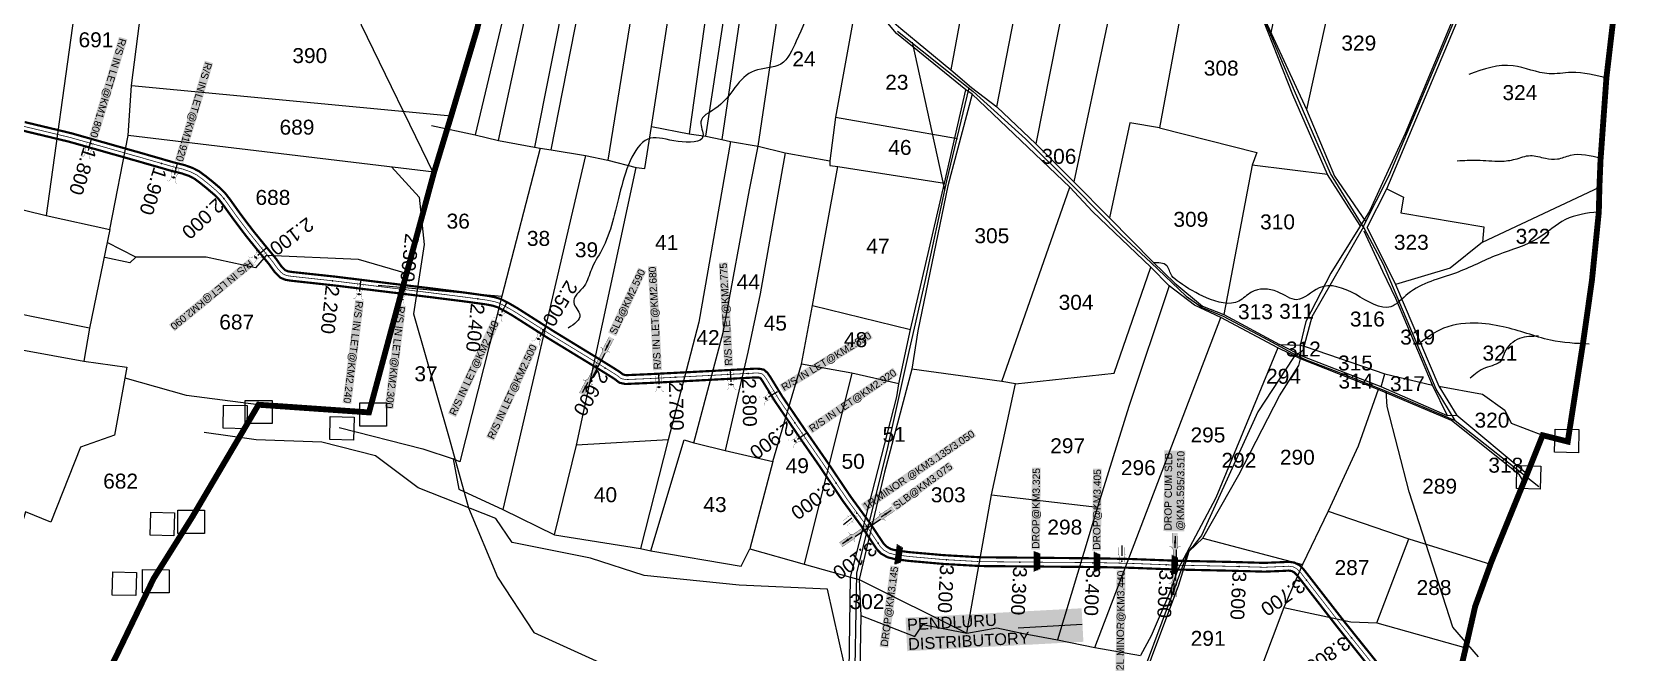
# Model space of a CAD drawing. Header units: inches. Extents: x 203261 to 228925, y 1594290 to 1605484.
# Drawn here: x 207923 to 210113, y 1596754 to 1597603 of the extents above; entities that cross this region are included whole.
import ezdxf
from ezdxf.enums import TextEntityAlignment as Align

# ---------------------------------------------------------------- set-up
doc = ezdxf.new("R2010")
doc.units = ezdxf.units.IN
doc.header["$MEASUREMENT"] = 0
doc.linetypes.add('ACAD_ISO02W100', pattern=[15, 12, -3])
doc.linetypes.add('HIDDEN2', pattern=[0.1875, 0.125, -0.0625])
for name, color, linetype in [('BOUNDRY STONES', 240, 'Continuous'), ('CANAL1', 7, 'Continuous'), ('CSMark', 72, 'Continuous'), ('HILLS', 3, 'Continuous'), ('PAPER SIZE', 5, 'Continuous'), ('PLOT NO', 7, 'Continuous'), ('PLOTS', 7, 'Continuous'), ('ROADS', 1, 'Continuous'), ('STREAMS', 4, 'Continuous'), ('STRUCTURE', 5, 'Continuous'), ('text2', 7, 'Continuous'), ('VILLAGE BOUNDRY', 5, 'Continuous')]:
    doc.layers.add(name, color=color, linetype=linetype)
doc.styles.get("Standard").update_dxf_attribs({"font": 'arial.ttf'})
doc.dimstyles.get("Standard").update_dxf_attribs({"dimtxt": 0.18, "dimasz": 0.18, "dimexe": 0.18, "dimexo": 0.0625, "dimgap": 0.09, "dimtad": 0, "dimtih": 1, "dimtoh": 1, "dimdec": 4, "dimzin": 0, "dimdsep": 46, "dimtxsty": 'Standard', "dimcen": 0.09, "dimadec": 0, "dimazin": 0, "dimtfac": 1, "dimtdec": 4, "dimtofl": 0, "dimtmove": 0, "dimatfit": 3, "dimfxl": 1, "dimtolj": 1, "dimtzin": 0, "dimarcsym": 0})

# ---------------------------------------------------------------- blocks, each defined once
blk = doc.blocks.new('DROP')
h = blk.add_hatch()
h.set_pattern_fill('ANSI31', color=1, scale=10, angle=45)
h.set_pattern_definition([(90, (-324.4107, -25.7687), (-1.25, 0), [])])
h.paths.add_polyline_path([(-9.9, -4.3), (-13.8, 4.1), (13.8, 4.1), (10.2, -4.3)])
at = {"layer": 'STRUCTURE', "color": 5, "const_width": 0.49}
blk.add_lwpolyline([(-9.9, -4.3), (-13.8, 4.1), (13.8, 4.1), (10.2, -4.3), (-9.9, -4.3)], dxfattribs=at)
at = {"layer": 'STRUCTURE', "color": 5}
blk.add_circle((0, 0), 1.33, dxfattribs=at)
blk = doc.blocks.new('1INLET')
at = {"layer": 'STRUCTURE', "color": 190}
for points, const_width in [([(9.4, 10.1), (9.4, 7.3), (5.2, 4.5), (0, 4.5), (0, 4.5), (0, 4.5), (-5.2, 4.5), (-9.4, 7.3), (-9.4, 10.1)], 0.35), ([(0, -4.5), (0, 4.5)], 1.75), ([(7.3, 5.9), (22.7, 5.9)], 0.35), ([(-9.4, -10.1), (-9.4, -7.3), (-5.2, -4.5), (0, -4.5), (5.2, -4.5), (9.4, -7.3), (9.4, -10.1)], 0.35), ([(7.3, -5.9), (22.7, -5.9)], 0.35)]:
    blk.add_lwpolyline(points, dxfattribs=dict(at, const_width=const_width))
at = {"layer": 'STRUCTURE', "color": 0}
blk.add_circle((0, 0), 1.31, dxfattribs=at)
blk.add_leader([(26, 0.1), (5.6, 0)], dimstyle='Standard', override={"dimasz": 8, "dimgap": 0.09, "dimtad": 0}, dxfattribs=at)
blk = doc.blocks.new('1SLB')
at = {"layer": 'STRUCTURE'}
h = blk.add_hatch(dxfattribs=at)
h.set_pattern_fill('DOTS', color=6, scale=14, angle=320.3722, style=0)
h.set_pattern_definition([(320.372247934, (-538945.0768, -1194857.3203), (0.89503691186, 0.39489261377), [0, -0.875])])
h.paths.add_polyline_path([(-43.8, 3.5), (-43.8, -3.5), (-23.1, -3.5), (-21, -2.1), (21, -2.1), (23.1, -3.5), (43.8, -3.5), (43.8, 3.5), (23.1, 3.5), (21, 2.1), (-21, 2.1), (-23.1, 3.5)])
at = {"layer": 'STRUCTURE', "color": 6, "linetype": 'ACAD_ISO02W100', "ltscale": 0.5, "const_width": 0.35}
for points in [[(-43.8, 3.5), (-23.1, 3.5)], [(23.1, 3.5), (43.8, 3.5)], [(-43.8, -3.5), (-23.1, -3.5)], [(23.1, -3.5), (43.8, -3.5)]]:
    blk.add_lwpolyline(points, dxfattribs=at)
at = {"layer": 'STRUCTURE', "color": 6, "const_width": 0.44}
for points in [[(-25.2, 7.7), (-25.2, 4.9), (-21, 2.1), (21, 2.1), (25.2, 4.9), (25.2, 7.7)], [(-25.2, -7.7), (-25.2, -4.9), (-21, -2.1), (21, -2.1), (25.2, -4.9), (25.2, -7.7)]]:
    blk.add_lwpolyline(points, dxfattribs=at)
at = {"layer": 'STRUCTURE', "color": 6}
blk.add_lwpolyline([(-21, -2.1), (21, -2.1)], dxfattribs=at)
blk.add_lwpolyline([(-21, -2.1), (21, -2.1)], dxfattribs=at)
at = {"layer": 'STRUCTURE', "color": 0}
blk.add_circle((0, 0), 0.871, dxfattribs=at)
for points in [[(-40.8, 0), (-24.8, 0)], [(39.6, -0.2), (23.5, -0.2)]]:
    blk.add_leader(points, dimstyle='Standard', override={"dimasz": 10, "dimgap": 0.09, "dimtad": 0}, dxfattribs=at)

msp = doc.modelspace()

# ---------------------------------------------------------------- linework, layer by layer
at = {"layer": 'BOUNDRY STONES'}
for points in [[(208214.8, 1597099), (208251.5, 1597098.9), (208251.4, 1597067.3), (208214.8, 1597067.4)], [(208185.2, 1597092.7), (208217.6, 1597091.9), (208216.8, 1597060.2), (208184.4, 1597061)], [(208331, 1597077.1), (208363.5, 1597076.3), (208362.7, 1597044.7), (208330.3, 1597045.5)], [(208371.4, 1597095.6), (208408.1, 1597095.5), (208408, 1597063.9), (208371.3, 1597064)], [(210005.5, 1597059.9), (210037.9, 1597059.1), (210037.1, 1597027.5), (210004.7, 1597028.3)], [(209953.1, 1597010.1), (209985.6, 1597009.3), (209984.8, 1596977.7), (209952.4, 1596978.5)], [(208085.7, 1596946.1), (208118.2, 1596945.3), (208117.4, 1596913.7), (208085, 1596914.5)], [(208122.6, 1596948.7), (208159.3, 1596948.7), (208159.2, 1596917.1), (208122.5, 1596917.1)], [(208033.7, 1596864.4), (208066.1, 1596863.6), (208065.4, 1596832), (208032.9, 1596832.8)], [(208074.2, 1596867.6), (208110.9, 1596867.5), (208110.8, 1596835.9), (208074.2, 1596836)]]:
    msp.add_lwpolyline(points, close=True, dxfattribs=at)
at = {"layer": 'CANAL1', "color": 200, "const_width": 3}
for points in [[(209780.2, 1596698.6), (209706.7, 1596790.3), (209670.1, 1596837.5), (209652.7, 1596859.8), (209648.8, 1596863.8), (209645.4, 1596865.6), (209640.7, 1596866.3), (209635.4, 1596865.9), (209607.9, 1596864.8), (209562.4, 1596866.1), (209488.1, 1596867.7), (209425, 1596870.1), (209380.4, 1596871.1), (209298.1, 1596871.8), (209273.6, 1596872), (209218.9, 1596872.5), (209168.4, 1596875.4), (209121, 1596879.6), (209102.5, 1596882.1), (209092.7, 1596884.5), (209083.8, 1596889.6), (209078, 1596895.6), (209070.3, 1596907.2), (209058.7, 1596924.8), (209032.3, 1596960.7), (208999, 1597010.3), (208974.8, 1597045.1), (208939, 1597097.7), (208923, 1597123.7), (208919.7, 1597128.7), (208918.3, 1597129.9), (208916.5, 1597130.3), (208911.2, 1597130.4), (208884.7, 1597129), (208822.6, 1597125.7), (208765.6, 1597122.8), (208742.2, 1597121.8), (208734.7, 1597121.4), (208726.3, 1597123.2), (208719.8, 1597128.2), (208712, 1597133.2), (208692.1, 1597145.5), (208628.7, 1597184.2), (208579.5, 1597215.5), (208567.7, 1597222.3), (208559.5, 1597226.5), (208553.3, 1597228.5), (208544.1, 1597230.3), (208515.9, 1597234.2), (208466.9, 1597240.4), (208404.3, 1597248), (208336.4, 1597256.3), (208277.7, 1597262.7), (208270, 1597263.9), (208263.1, 1597266.7), (208259.3, 1597270.2), (208254.6, 1597275.2), (208247.1, 1597285.6), (208232.7, 1597303.2), (208216.1, 1597323.7), (208199.4, 1597345.8), (208183.8, 1597367.5), (208177.9, 1597375), (208172.4, 1597380.4), (208162.1, 1597389.2), (208153.3, 1597396.3), (208145.4, 1597402.2), (208138, 1597406), (208128, 1597409.5), (208113.7, 1597413), (208068.9, 1597425.9), (207973.7, 1597452.9), (207910.3, 1597468.1)], [(209789.6, 1596706), (209716.2, 1596797.7), (209679.5, 1596844.9), (209661.8, 1596867.7), (209656, 1596873.5), (209649.1, 1596877.2), (209641.1, 1596878.3), (209634.7, 1596877.9), (209607.9, 1596876.8), (209562.7, 1596878.1), (209488.4, 1596879.7), (209425.3, 1596882.1), (209380.6, 1596883), (209298.2, 1596883.8), (209273.7, 1596884), (209219.3, 1596884.5), (209169.2, 1596887.4), (209122.4, 1596891.5), (209104.7, 1596893.9), (209097.2, 1596895.7), (209091.3, 1596899.2), (209087.4, 1596903.2), (209080.3, 1596913.8), (209068.5, 1596931.6), (209042.2, 1596967.6), (209008.9, 1597017), (208984.7, 1597051.9), (208949, 1597104.2), (208933.1, 1597130.2), (208928.7, 1597136.7), (208923.8, 1597141), (208917.9, 1597142.3), (208911, 1597142.4), (208884.1, 1597141), (208822, 1597137.7), (208765, 1597134.8), (208741.6, 1597133.8), (208735.7, 1597133.5), (208731.4, 1597134.4), (208726.7, 1597138), (208718.4, 1597143.3), (208698.4, 1597155.7), (208635.1, 1597194.4), (208585.8, 1597225.8), (208573.4, 1597232.9), (208564, 1597237.7), (208556.3, 1597240.1), (208546.1, 1597242.1), (208517.4, 1597246.1), (208468.4, 1597252.3), (208405.8, 1597259.9), (208337.8, 1597268.3), (208279.3, 1597274.6), (208273.3, 1597275.5), (208269.7, 1597277), (208267.7, 1597278.8), (208263.9, 1597282.8), (208256.7, 1597293), (208242, 1597310.8), (208225.5, 1597331.1), (208209, 1597352.9), (208193.4, 1597374.7), (208186.9, 1597383), (208180.6, 1597389.3), (208169.8, 1597398.5), (208160.6, 1597405.8), (208151.7, 1597412.4), (208142.7, 1597417), (208131.4, 1597421), (208116.8, 1597424.6), (208072.1, 1597437.5), (207976.7, 1597464.5), (207913.3, 1597479.7)]]:
    msp.add_lwpolyline(points, dxfattribs=at)
at = {"layer": 'CANAL1', "color": 1, "linetype": 'HIDDEN2', "ltscale": 28, "const_width": 1}
msp.add_lwpolyline([(209784.9, 1596702.3), (209711.4, 1596794), (209674.8, 1596841.2), (209657.3, 1596863.7), (209652.4, 1596868.7), (209647.2, 1596871.4), (209640.9, 1596872.3), (209635, 1596871.9), (209607.9, 1596870.8), (209562.5, 1596872.1), (209488.2, 1596873.7), (209425.1, 1596876.1), (209380.5, 1596877.1), (209298.2, 1596877.8), (209273.6, 1596878), (209219.1, 1596878.5), (209168.8, 1596881.4), (209121.7, 1596885.6), (209103.6, 1596888), (209095, 1596890.1), (209087.5, 1596894.4), (209082.7, 1596899.4), (209075.3, 1596910.5), (209063.6, 1596928.2), (209037.2, 1596964.2), (209003.9, 1597013.7), (208979.8, 1597048.5), (208944, 1597100.9), (208928.1, 1597127), (208924.2, 1597132.7), (208921, 1597135.5), (208917.2, 1597136.3), (208911.1, 1597136.4), (208884.4, 1597135), (208822.3, 1597131.7), (208765.3, 1597128.8), (208741.9, 1597127.8), (208735.2, 1597127.5), (208728.8, 1597128.8), (208723.2, 1597133.1), (208715.2, 1597138.2), (208695.3, 1597150.6), (208631.9, 1597189.3), (208582.6, 1597220.7), (208570.6, 1597227.6), (208561.7, 1597232.1), (208554.8, 1597234.3), (208545.1, 1597236.2), (208516.6, 1597240.1), (208467.7, 1597246.3), (208405.1, 1597253.9), (208337.1, 1597262.3), (208278.5, 1597268.7), (208271.6, 1597269.7), (208266.4, 1597271.9), (208263.5, 1597274.5), (208259.3, 1597279), (208251.9, 1597289.3), (208237.3, 1597307), (208220.8, 1597327.4), (208204.2, 1597349.3), (208188.6, 1597371.1), (208182.4, 1597379), (208176.5, 1597384.8), (208165.9, 1597393.9), (208157, 1597401.1), (208148.6, 1597407.3), (208140.4, 1597411.5), (208129.7, 1597415.3), (208115.3, 1597418.8), (208070.5, 1597431.7), (207975.2, 1597458.7), (207911.8, 1597473.9)], dxfattribs=at)
at = {"layer": 'HILLS'}
msp.add_lwpolyline([(209033.9, 1596736.8), (209010.7, 1596840.7), (208889.8, 1596846.4), (208760.3, 1596859.6), (208686.9, 1596883.4), (208579.6, 1596904.8), (208557.2, 1596937.3), (208451, 1596979.4), (208392.9, 1597023), (208319.4, 1597041.7), (208229.8, 1597045.1), (208158.6, 1597055)], dxfattribs=at)
at = {"layer": 'PLOTS'}
for points in [[(208029.9, 1597332.6), (208054.9, 1597461.5), (208059.3, 1597529.8), (208072.2, 1597629.2), (208118.2, 1597859.5), (208040.1, 1597874), (208000.3, 1597881.6), (208041.4, 1598096.3), (208044.1, 1598288.9), (208064.1, 1598315.9), (208151.1, 1598446.6), (208247.5, 1598501.3), (208309.4, 1598468.8), (208356.1, 1598443.8), (208473.4, 1598376.1), (208534.2, 1598332.5), (208658.5, 1598239.1)], [(208645.4, 1598216.7), (208768.6, 1598049.3), (208804.6, 1598007.5), (208970.2, 1597801.4), (209014.7, 1597737.3), (209101.6, 1597615.9), (209111, 1597607.5), (209179.5, 1597551.3), (209207.6, 1597526.8), (209242.1, 1597500.4), (209295.4, 1597449.9), (209347.5, 1597397.9), (209396.2, 1597348.5), (209456, 1597288.2), (209456, 1597288.2), (209485.4, 1597259.5), (209523.2, 1597227.7), (209552.4, 1597216.5), (209628.6, 1597175.6), (209656.7, 1597174.5), (209663.7, 1597172.8), (209772.5, 1597135.4), (209837.9, 1597120)], [(210104.3, 1598217.1), (210043.3, 1598074.7), (209973.6, 1597931.3), (209913.9, 1597757.7), (209896.6, 1597696.8), (209882.9, 1597662.4), (209800.3, 1597463.9), (209751.6, 1597357.8), (209698.8, 1597272.9), (209664.8, 1597207), (209656.7, 1597174.5), (209657.5, 1597155.7)], [(208658.7, 1598006.6), (208529.3, 1597462.3)], [(208560.8, 1597454.6), (208679.2, 1598001)], [(208719.2, 1597992.9), (208610.1, 1597445.3)], [(208633.2, 1597441.6), (208739.9, 1597987.2)], [(208801.4, 1597993.2), (208710.6, 1597427.7)], [(209748.3, 1597335.6), (209775.1, 1597388.4), (209881, 1597640), (209919.3, 1597745.4), (209958.8, 1597868.5), (209991.5, 1597954), (209991.8, 1597959.8)], [(208770.1, 1597473.8), (208841.9, 1597941.8)], [(209757.3, 1597914.9), (209665.7, 1597497)], [(208882, 1597896.6), (208821.7, 1597463.7)], [(209616.1, 1597597.7), (209680.4, 1597901.3)], [(208844.4, 1597460.5), (208906.5, 1597865.7)], [(209240.9, 1597884), (209179.5, 1597551.3)], [(209242.1, 1597500.4), (209312.9, 1597863.9)], [(209738.7, 1597338.3), (209694.4, 1597408), (209646.7, 1597517.1), (209592, 1597655.9), (209529.7, 1597824.1), (209513.1, 1597876.6)], [(209519.5, 1597878.1), (209554.3, 1597776), (209592, 1597655.9), (209665.7, 1597497), (209703.8, 1597405.8), (209746.5, 1597343.1)], [(208923.6, 1597844.5), (208866.1, 1597455.8)], [(209373.3, 1597843.9), (209295.4, 1597449.9)], [(209441.3, 1597841.5), (209347.5, 1597397.9)], [(209529.7, 1597824.1), (209464.4, 1597472), (209423.8, 1597478.8), (209396.2, 1597348.5)], [(208915.8, 1597446.9), (208967, 1597790.5)], [(209053.5, 1597662.9), (209021.7, 1597486.3), (209014, 1597426.8)], [(209962.6, 1596987.3), (209956.7, 1596997.2), (209863.5, 1597071.7), (209763.5, 1597113.9), (209657.5, 1597155.7), (209626.3, 1597171), (209548.6, 1597212.6), (209512.3, 1597229.3), (209477.7, 1597255.8), (209452.9, 1597281.3), (209373, 1597357.6), (209341.9, 1597390.8), (209208.4, 1597517.9), (209199.8, 1597523.8), (209105.2, 1597601), (209053.5, 1597662.9)], [(207980.7, 1597624.6), (207942.7, 1597352.1)], [(208059.3, 1597529.8), (208496.4, 1597488.4)], [(208469.5, 1597474.9), (208529.3, 1597462.3), (208560.8, 1597454.6), (208610.1, 1597445.3), (208617.8, 1597443.9), (208633.2, 1597441.6), (208679.8, 1597433.9), (208710.6, 1597427.7), (208749.4, 1597417.5), (208761, 1597416.1), (208770.1, 1597473.8), (208821.7, 1597463.7), (208844.4, 1597460.5), (208866.1, 1597455.8), (208878.2, 1597453.3), (208915.8, 1597446.9), (208952.9, 1597437.5), (209014, 1597426.8), (209014.1, 1597420.2), (209024.7, 1597419), (209170.7, 1597396.1), (209199.8, 1597523.8)], [(209208.4, 1597517.9), (209175, 1597392.7), (209134.4, 1597194), (209126.2, 1597141.7), (209088.8, 1597000.9), (209054.1, 1596854.2), (209056.5, 1596804.9), (209054.1, 1596677.7), (209038.8, 1596619), (209003.2, 1596555.4), (209000.3, 1596521.8), (208985.2, 1596418), (208971.7, 1596309.5), (208965.7, 1596248.3), (209111.3, 1596231.2), (209108.5, 1596223.3), (209207.6, 1596199.1)], [(209021.7, 1597486.3), (209188.5, 1597457)], [(209464.4, 1597472), (209597.5, 1597438.2), (209591.3, 1597420.9), (209552.4, 1597216.5)], [(208473, 1597411.4), (208054.9, 1597461.5)], [(208878.2, 1597453.3), (208835, 1597206.2), (208793, 1597045.2), (208755, 1596896.3)], [(208828.1, 1597041.2), (208868, 1597191.7), (208904, 1597387), (208915.8, 1597446.9)], [(208617.8, 1597443.9), (208565.4, 1597241.6), (208508.2, 1597015.2), (208499.2, 1597019.1)], [(208679.8, 1597433.9), (208566.9, 1596950)], [(208952.9, 1597437.5), (208918.7, 1597245), (208901.8, 1597164.8), (208870.8, 1597030.3)], [(207723.4, 1597405.8), (207942.7, 1597352.1), (208029.9, 1597332.6), (208002.1, 1597197.7), (207994.1, 1597152.7), (208052.9, 1597144.3), (208036.1, 1597051.5), (207989.5, 1597035.2), (207949.2, 1596932.5), (207914.3, 1596946.4), (207902.2, 1596905), (207862.1, 1596878.5), (207668.6, 1596931)], [(208637.6, 1596915.1), (208667.4, 1597037.6), (208749.4, 1597417.5)], [(208936, 1597015.4), (208975.1, 1597148.6), (208990, 1597228.9), (209024.7, 1597419)], [(209694.4, 1597408), (209591.3, 1597420.9)], [(208949.8, 1596242.2), (208955.3, 1596269.8), (208984.7, 1596495.1), (208994.6, 1596554.3), (209039.5, 1596664.3), (209042.1, 1596857.3), (209105.3, 1597103.9), (209108.2, 1597121.8), (209124.3, 1597196), (209170.7, 1597396.1)], [(209249.2, 1597124.8), (209341.9, 1597390.8)], [(209775.1, 1597388.4), (209798, 1597377), (209794.5, 1597355.7), (209907.9, 1597336.3), (209905.9, 1597315.3), (210065.9, 1597390.8)], [(209858.4, 1597078), (209837.9, 1597120), (209787.5, 1597238.2), (209770, 1597275.1), (209744.2, 1597330.7)], [(209748.3, 1597335.6), (209787, 1597257.6), (209846.4, 1597118.5), (209871, 1597078.5)], [(209905.9, 1597315.3), (209861.8, 1597280.1), (209787, 1597257.6)], [(208065.4, 1597295.1), (208057.2, 1597287.2), (208023, 1597294.3)], [(208435.3, 1597272.8), (208369.7, 1597291.6), (208243.4, 1597297), (208228.9, 1597280.3), (208161.4, 1597294.9), (208065.4, 1597295.1), (208026, 1597314.9)], [(209201, 1596780.5), (209235.1, 1596969.9), (209267.7, 1597121.5), (209402.6, 1597136.1), (209452.9, 1597281.3)], [(208002.1, 1597197.7), (207667.2, 1597265.4)], [(208396.5, 1597256.5), (208565.4, 1597241.6)], [(209477.7, 1597255.8), (209422.7, 1597090.9), (209379.6, 1596952.8), (209325.3, 1596771.4)], [(208990, 1597228.9), (209124.3, 1597196)], [(207659.8, 1597214), (207994.1, 1597152.7)], [(209376.1, 1596760.9), (209548.6, 1597212.6)], [(209626.3, 1597171), (209541.5, 1596965.9), (209513.8, 1596913.4), (209489.6, 1596867.6), (209478.4, 1596835.4), (209453.2, 1596777.1), (209438.8, 1596750.1)], [(209967, 1596998.1), (209871, 1597078.5), (209858.4, 1597078), (209767.6, 1597117.7), (209662.7, 1597158.1), (209628.6, 1597175.6)], [(209108.2, 1597121.8), (209043.9, 1597136.4), (208975.1, 1597148.6)], [(209267.7, 1597121.5), (209249.2, 1597124.8), (209126.2, 1597141.7)], [(209190.9, 1596133.1), (209232.6, 1596213.2), (209294.3, 1596360.8), (209342.7, 1596458.8), (209375.6, 1596533.2), (209393.3, 1596576.7), (209422.2, 1596661.5), (209453.6, 1596747.1), (209490.8, 1596847), (209505.3, 1596892.8), (209523.8, 1596910.4), (209573.2, 1596997.4), (209628.8, 1597105.4), (209654.9, 1597146.8), (209657.5, 1597155.7)], [(208232.9, 1597093.1), (208134.3, 1597105.8), (208050.5, 1597129.3)], [(209043.9, 1597136.4), (208978.7, 1596875)], [(209767.6, 1597117.7), (209772.5, 1597135.4)], [(209846.4, 1597118.5), (209906.3, 1597107.7), (209936.8, 1597085.7), (209945.4, 1597068.1), (209988.3, 1597051.4)], [(209763.5, 1597113.9), (209736.1, 1597036.3), (209694.9, 1596947.6), (209660, 1596874.6), (209634.3, 1596815.8), (209602.7, 1596731)], [(208343, 1597062), (208457.6, 1597032.6), (208499.2, 1597019.1), (208506.9, 1596977.7), (208566.9, 1596950), (208637.6, 1596915.1), (208755, 1596896.3), (208769.4, 1596893.1), (208892.7, 1596872.5), (208904.5, 1596895.8), (208978.7, 1596875), (209042.1, 1596857.3), (209054.1, 1596854.2), (209201, 1596780.5), (209242.3, 1596787.8), (209278.5, 1596780), (209325.3, 1596771.4), (209376.1, 1596760.9), (209438.8, 1596750.1)], [(208793, 1597045.2), (208667.4, 1597037.6)], [(208769.4, 1596893.1), (208814.9, 1597045.1), (208828.1, 1597041.2), (208832.2, 1597039.9), (208870.8, 1597030.3), (208936, 1597015.4), (208904.5, 1596895.8)], [(209235.1, 1596969.9), (209379.6, 1596952.8)], [(209694.9, 1596947.6), (209805.6, 1596909.6), (209917, 1596875)], [(209523.8, 1596910.4), (209660, 1596874.6)], [(209761.7, 1596794.7), (209805.6, 1596909.6)], [(209634.3, 1596815.8), (209726, 1596796.3), (209761.7, 1596794.7), (209883.1, 1596760.4)], [(209056.5, 1596804.9), (209130.2, 1596776.1), (209141.2, 1596792.4), (209201, 1596780.5)]]:
    msp.add_lwpolyline(points, dxfattribs=at)
at = {"layer": 'ROADS'}
for points in [[(208472.8, 1597408.9), (208373.9, 1597612.4), (208350.4, 1597747.8), (208288.6, 1597837.2), (208207.9, 1598001.5), (208132.5, 1598169.8), (208076.2, 1598296.6), (208018.2, 1598439.3), (207937.3, 1598572.6), (207847.2, 1598675.3), (207815.4, 1598731), (207737.2, 1598836.9), (207681.5, 1598922.3), (207608.5, 1599023.1), (207434.8, 1599191.8), (207388.9, 1599231.6), (207342.8, 1599263.7)], [(209743.1, 1597336.2), (209778.5, 1597406.5), (209854.6, 1597587.4), (209892.8, 1597678.8), (209922, 1597765), (209986, 1597952.9), (209994, 1597968.5), (210031.7, 1598044.6), (210113.1, 1598223.1)], [(209106.6, 1597604.1), (209209.7, 1597521.6), (209281.4, 1597456.7), (209349.3, 1597389.3), (209412.4, 1597325), (209452.8, 1597287.8), (209501.1, 1597241.5), (209523, 1597225.9), (209551.7, 1597214.3), (209606.8, 1597185), (209646.5, 1597163.7), (209662.8, 1597155.2), (209718.6, 1597134), (209774.4, 1597111.8), (209868.7, 1597071.5), (209842.7, 1597114.6), (209770.8, 1597284.8), (209744.5, 1597334.7), (209698.3, 1597409.2), (209649.3, 1597522.2), (209606.6, 1597622.9)], [(209170.9, 1597386.8), (209126.7, 1597589.1)], [(208949.8, 1596242.2), (208962.9, 1596274.2), (208995.2, 1596538.8), (209002.4, 1596570.1), (209039.1, 1596635.4), (209047.5, 1596683.2), (209050.7, 1596862.9), (209093, 1597034.8), (209122.2, 1597166), (209144.1, 1597261.7), (209173.7, 1597399.5), (209204.6, 1597526.6)], [(208414.6, 1597418.6), (208452.7, 1597377), (208459.2, 1597312.3), (208444.9, 1597217.5), (208493.6, 1597047.6), (208520.2, 1596951.9), (208559.8, 1596857.1), (208609.5, 1596781.6), (208813.8, 1596688.7)], [(209743.3, 1597336.6), (209672.7, 1597213.3), (209660.4, 1597167.3), (209647.9, 1597157.6), (209599.2, 1597083.2), (209521.8, 1596914.4), (209509.9, 1596899.4), (209503.3, 1596891.7), (209480.5, 1596830), (209430.9, 1596696.6), (209402.9, 1596628.1), (209387.5, 1596575.9), (209356.2, 1596496.4), (209333.4, 1596448.9), (209270.9, 1596326.4), (209222.9, 1596212.8), (209185.3, 1596132.1), (209162.9, 1596087.5), (209110, 1595972.3), (209102.8, 1595955.3)], [(209900.7, 1596748.5), (209865.4, 1596789), (209806, 1596974.1), (209775.7, 1597090.6), (209774.4, 1597111.8)], [(209868.7, 1597071.5), (209982.9, 1596981.5)]]:
    msp.add_lwpolyline(points, dxfattribs=at)
at = {"layer": 'STREAMS'}
for points in [[(209075.2, 1597865), (209058.9, 1597837.5), (209064.2, 1597796.5), (209054.4, 1597757), (209027.4, 1597742.5), (208989.1, 1597714.7), (208986.2, 1597644.6), (208967.9, 1597590.3), (208946.9, 1597559.1), (208910.9, 1597549.9), (208856.9, 1597497.8), (208837.6, 1597480.1), (208840.5, 1597460.4), (208806.5, 1597453.2), (208768.8, 1597457.5), (208727.9, 1597386.9), (208702.1, 1597304.8), (208687.9, 1597278.1), (208677.9, 1597255.4), (208663.8, 1597232.8), (208672.2, 1597215.7), (208656.2, 1597197.9)], [(210077.4, 1597539.4), (210027.2, 1597547.5), (209997, 1597545.7), (209947.8, 1597556.8), (209887.2, 1597544.9)], [(209871.5, 1597426.8), (209898.9, 1597427.6), (209930.7, 1597426.2), (209950.9, 1597428.9), (209971.6, 1597433.9), (209992, 1597430.1), (210008.7, 1597429.2), (210026.2, 1597434.3), (210068, 1597430.4)], [(210064.2, 1597356.9), (210019.5, 1597346.3), (209982.4, 1597320.8), (209927.3, 1597298.2), (209869.2, 1597273.2), (209804.2, 1597244.8), (209781, 1597227.1), (209732.3, 1597244.1), (209682.9, 1597252.9), (209652, 1597236.8), (209625.9, 1597247.5), (209590.1, 1597247), (209573.2, 1597234.9), (209528.9, 1597239.3), (209491.3, 1597260.6), (209481.4, 1597269.6), (209474.4, 1597283.3), (209455.7, 1597287.3)], [(210052, 1597176), (209999, 1597181.4), (209966.7, 1597190.7), (209934.3, 1597199.7), (209895.3, 1597204.7), (209847.2, 1597195.2), (209821.6, 1597178.3)], [(209982.7, 1597186.7), (209956.7, 1597183.5), (209936.2, 1597164.6), (209931.6, 1597153.5), (209910, 1597143.6), (209889.4, 1597129.4)]]:
    msp.add_spline(points, degree=3, dxfattribs=at)
at = {"layer": 'text2', "color": 2, "linetype": 'Continuous'}
for p in [(208002, 1597448, 90), (208120, 1597416, 91), (208240, 1597304, 92), (208372, 1597259, 93), (208430, 1597254, 94), (208571, 1597230, 95), (208623, 1597195, 96), (208695, 1597146, 97), (208780, 1597133, 98), (208878, 1597137, 99), (208939, 1597109, 100), (208979, 1597052, 101), (209051, 1596945, 102), (209060, 1596923, 103), (209108, 1596888, 104), (209297, 1596879, 105), (209379, 1596878, 106), (209413, 1596879, 107), (209485, 1596871, 108)]:
    msp.add_point(p, dxfattribs=at)
at = {"layer": 'text2', "color": 3, "linetype": 'Continuous'}
for p in [(208004.1, 1597450.5), (208100.3, 1597423.1), (208185.4, 1597375.1), (208246.4, 1597295.9), (208334.2, 1597262.6), (208433.5, 1597250.5), (208532.7, 1597237.9), (208621.8, 1597195.7), (208707, 1597143.3), (208802.4, 1597130.7), (208902.2, 1597135.9), (208966.2, 1597068.4), (209022.7, 1596985.8), (209079.8, 1596903.8), (209173.6, 1596881.1), (209273.5, 1596878), (209373.5, 1596877.1), (209473.5, 1596874.3), (209573.4, 1596871.8), (209665.4, 1596853.2), (209727.1, 1596774.5)]:
    msp.add_point(p, dxfattribs=at)
at = {"layer": 'VILLAGE BOUNDRY', "linetype": 'HIDDEN2', "ltscale": 75, "const_width": 8}
for points in [[(208466.2, 1599128.6), (208462.9, 1599032.7), (208467.3, 1598953.3), (208472.5, 1598821.1), (208475.7, 1598709.5), (208481.5, 1598614.7), (208542.4, 1598467.4), (208557.3, 1598451.5), (208583.5, 1598379.8), (208600.3, 1598348), (208661.9, 1598263.6), (208661.8, 1598262.4), (208660.9, 1598250), (208658.5, 1598239.1), (208628, 1598030.5), (208532, 1597607.9), (208496.4, 1597488.4), (208473, 1597411.4), (208435.3, 1597272.8), (208384, 1597082.6), (208232.9, 1597093.1), (208142.1, 1596939.1), (208089.5, 1596855.3), (208025.9, 1596723.4)], [(209847.6, 1596608.9), (209883.1, 1596760.4), (209896.1, 1596817.4), (209917, 1596875), (209918, 1596877.8), (209962.6, 1596987.3), (209967, 1596998.1), (209988.3, 1597051.4), (210022.6, 1597042.7), (210043.6, 1597178.1), (210055.7, 1597263.4), (210065.1, 1597356.6), (210065.9, 1597390.8), (210067.4, 1597427.4), (210075.5, 1597540.5), (210095.6, 1597712.3)], [(208532, 1597607.9), (208496.4, 1597488.4), (208473, 1597411.4), (208435.3, 1597272.8), (208384, 1597082.6), (208232.9, 1597093.1), (208142.1, 1596939.1), (208089.5, 1596855.3), (208025.9, 1596723.4)]]:
    msp.add_lwpolyline(points, dxfattribs=at)

# ---------------------------------------------------------------- block references
at = {"layer": 'text2', "color": 3, "linetype": 'Continuous'}
for p, xscale, yscale, zscale, rotation in [((207999.2, 1597437.2, 182), 0.7, 0.7, 0.7, 75.65688654887641), ((208116.9, 1597404, 182), 0.7, 0.7, 0.7, 75.65688654887641), ((208229.2, 1597294.6), 0.7000000000000001, 0.7000000000000001, 0.7000000000000001, 40.90056296405523), ((208370.4, 1597244.2, 94), 0.7, 0.7, 0.7, 83.20645558229324), ((208428, 1597237.2, 94), 0.7, 0.7, 0.7, 83.20645558229324), ((208563.3, 1597215.7, 95), 0.7, 0.7, 0.7, 62.29421765674345), ((208615.6, 1597183.1, 96), 0.7, 0.7, 0.7, 59.1756767406052), ((208780.4, 1597117.3, 98), 0.7, 0.7, 0.7, 91.28554851497279), ((208879, 1597120.7, 99), 0.7000000000000001, 0.7000000000000001, 0.7000000000000001, 93.28969898611426), ((208926.9, 1597101.4, 101), 0.7000000000000001, 0.7000000000000001, 0.7000000000000001, 31.28729340985864), ((208966.5, 1597043.4, 101), 0.7, 0.7, 0.7, 34.57616901770938), ((209046.8, 1596941), 0.7, 0.7, 0.7, 219.496366806147), ((209413.1, 1596882.4), 0.7, 0.7, 0.7, 89.97539182334378)]:
    msp.add_blockref('1INLET', p, dxfattribs=dict(at, xscale=xscale, yscale=yscale, zscale=zscale, rotation=rotation))
for name, p, rotation in [('1SLB', (208695, 1597146, 97), 62.02207763334366), ('1SLB', (209064.8, 1596926.3), 34.46155139362391), ('DROP', (209108, 1596888, 104), 82.72886728605637), ('1SLB', (209485.1, 1596873.8), 88.94506318124452), ('DROP', (209297, 1596879, 105), 89.83874958446899), ('DROP', (209379, 1596878, 106), 89.78046420291334), ('DROP', (209485.1, 1596873.8), 88.29198799445821)]:
    msp.add_blockref(name, p, dxfattribs=dict(at, rotation=rotation))

# ---------------------------------------------------------------- texts
at = {"layer": 'CSMark', "color": 1}
for s, rotation, p in [('1.800', 252.0644, (208003, 1597444)), ('1.900', 252.0644, (208099.2, 1597416.7)), ('2.000', 222.8249, (208181.3, 1597370)), ('2.100', 216.576, (208305, 1597342.9)), ('2.300', 263.829, (208443.2, 1597327.2)), ('2.200', 263.829, (208334.4, 1597256)), ('2.500', 239.1418, (208662.4, 1597259.9)), ('2.400', 263.829, (208532.9, 1597231.4)), ('2.600', 239.1418, (208704.5, 1597137.3)), ('2.700', 271.3051, (208803.4, 1597124.2)), ('2.800', 271.3051, (208903.3, 1597129.5)), ('2.900', 216.0439, (208961.5, 1597063.8)), ('3.000', 216.0439, (209017.9, 1596981.2)), ('3.100', 216.0439, (209075.1, 1596899.2)), ('3.200', 267.1387, (209174.2, 1596874.6)), ('3.300', 267.1387, (209274.1, 1596871.5)), ('3.400', 267.1387, (209374.1, 1596870.6)), ('3.500', 267.1387, (209474.1, 1596867.7)), ('3.600', 267.1387, (209574, 1596865.2)), ('3.700', 215.1823, (209660.6, 1596848.7)), ('3.800', 215.1823, (209722.3, 1596770))]:
    msp.add_text(s, height=19, rotation=rotation, dxfattribs=at).set_placement(p, align=Align.MIDDLE_LEFT)
at = {"layer": 'PLOT NO'}
for s, p in [('691', (207986.9, 1597582)), ('390', (208279.2, 1597560.4)), ('689', (208261.7, 1597462.5)), ('688', (208228.8, 1597366.4)), ('687', (208179.3, 1597196)), ('682', (208020.6, 1596978.4))]:
    msp.add_text(s, height=20.45, dxfattribs=at).set_placement(p)
for s, p in [('329', (209737, 1597587.8)), ('24', (208978.6, 1597566)), ('308', (209548.9, 1597553.5)), ('23', (209105.5, 1597534.2)), ('324', (209957.2, 1597520)), ('46', (209109.7, 1597445)), ('306', (209327.1, 1597432.8)), ('36', (208505.9, 1597344.2)), ('309', (209507.4, 1597346.7)), ('310', (209625.9, 1597343.2)), ('38', (208615.7, 1597320.6)), ('39', (208681.3, 1597305)), ('41', (208790.9, 1597314.8)), ('47', (209079.7, 1597310)), ('305', (209235.4, 1597324.3)), ('323', (209808.8, 1597315.3)), ('322', (209975.2, 1597323.5)), ('44', (208902.4, 1597261)), ('304', (209350.5, 1597233.2)), ('313', (209595.7, 1597220.3)), ('311', (209652, 1597220.9)), ('45', (208939.4, 1597204.8)), ('316', (209748.7, 1597210.3)), ('42', (208847.4, 1597184.9)), ('48', (209049.1, 1597182.1)), ('319', (209817.4, 1597185.6)), ('312', (209661.2, 1597169.3)), ('321', (209929.9, 1597163.7)), ('37', (208461.9, 1597135.5)), ('294', (209634.1, 1597132)), ('315', (209732.4, 1597150.2)), ('314', (209733, 1597125.5)), ('317', (209803.4, 1597121.9)), ('320', (209919, 1597072)), ('51', (209101.9, 1597052.6)), ('295', (209530.8, 1597051.8)), ('297', (209339, 1597037)), ('290', (209653, 1597021.3)), ('49', (208969.4, 1597009.7)), ('50', (209045.8, 1597015.7)), ('296', (209435.6, 1597007)), ('292', (209573.1, 1597017.1)), ('318', (209937.9, 1597010.4)), ('289', (209847.5, 1596981.7)), ('40', (208707.2, 1596970)), ('43', (208856.9, 1596956.6)), ('303', (209175.8, 1596969.9)), ('298', (209335.1, 1596925.7)), ('287', (209727.7, 1596870.4)), ('302', (209064.7, 1596823.8)), ('288', (209839.8, 1596843.1)), ('291', (209531, 1596773.6))]:
    msp.add_text(s, height=20.45, dxfattribs=at).set_placement(p, align=Align.MIDDLE_CENTER)
at = {"layer": 'STRUCTURE', "color": 5, "attachment_point": 1, "bg_fill": 1, "box_fill_scale": 1.1, "bg_fill_color": 7, "bg_fill_true_color": 16777215, "bg_fill_transparency": 0}
for s, insert, char_height, width, rotation in [('R/S IN LET@KM1.800', (208052.5, 1597592.2), 10, 140.202, 253.2946), ('R/S IN LET@KM1.920', (208169.7, 1597559.5), 10, 140.202, 253.2946), ('R/S IN LET@KM2.090', (208226.5, 1597284), 10, 140.202, 219.4805), ('SLB@KM2.590', (208712.2, 1597192.3), 10, 95.932, 65.039), ('R/S IN LET@KM2.680', (208773.3, 1597141.2), 10, 140.202, 92.913), ('R/S IN LET@KM2.775', (208870.6, 1597146.3), 10, 140.202, 93.0154), ('R/S IN LET@KM2.240', (208376, 1597234.3), 10, 140.202, 262.9904), ('R/S IN LET@KM2.300', (208433.3, 1597227.3), 10, 140.202, 263.0758), ('R/S IN LET@KM2.440', (208493.2, 1597081.6), 10, 140.202, 65.039), ('R/S IN LET@KM2.850', (208946.3, 1597120.1), 10, 140.202, 31.4138), ('R/S IN LET@KM2.500', (208545.3, 1597049.3), 10, 140.202, 65.039), ('R/S IN LET@KM2.920', (208984.2, 1597063.3), 10, 140.202, 34.3288), ('1R MINOR @KM3.135/3.050', (209057.9, 1596957), 10, 180.55, 34.3288), ('DROP CUM SLB @KM3.595/3.510', (209471, 1596921.2), 10, 108.367, 89.4547), ('SLB@KM3.075', (209099, 1596957.4), 10, 96.041, 36.2531), ('DROP@KM3.325', (209290.2, 1596896.1), 10, 109.998, 89.4547), ('DROP@KM3.405', (209373.5, 1596894.6), 10, 109.998, 89.4547), ('DROP@KM3.145', (209083, 1596763), 10, 109.998, 82.3743), ('2L MINOR@KM3.440', (209405.6, 1596730.1), 10, 135.509, 89.4547), ('{\\C1;PENDLURU DISTRIBUTORY}', (209119, 1596800.3), 16, 237.917, 3.0668)]:
    msp.add_mtext(s, dxfattribs=dict(at, insert=insert, char_height=char_height, width=width, rotation=rotation))

# ---------------------------------------------------------------- leaders
at = {"layer": 'PAPER SIZE', "color": 1}
msp.add_leader([(209358.9, 1596792.5), (209271.4, 1596787.4)], dimstyle='Standard', override={"dimasz": 40, "dimgap": 0.09, "dimtad": 0, "dimtfill": 2, "dimtfillclr": 5}, dxfattribs=at)

doc.saveas('drawing.dxf')
